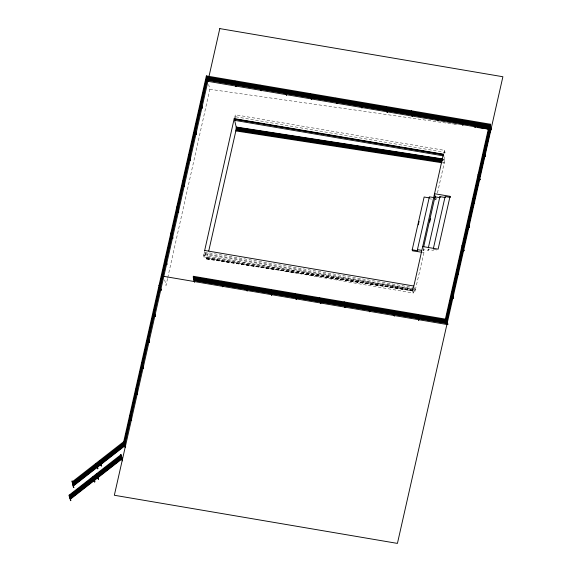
<?xml version="1.0" encoding="UTF-8"?>
<svg xmlns="http://www.w3.org/2000/svg" width="572" height="572" viewBox="0 0 572 572"><rect width="100%" height="100%" fill="white"/><g stroke="black" fill="none" stroke-linecap="round" stroke-linejoin="round"><path stroke-width="0.43" stroke-dasharray="2.86 2.15" d="M437.473 192.964L444.373 162.348L444.644 159.581L444.001 156.749M167.567 278.478L166.009 285.449L164.414 278.836M167.76 277.606L209.817 89.296L208.658 84.506M204.054 257.443L204.847 252.145L414.021 287.716L413.942 289.882L413.234 293.014L204.054 257.443L203.568 255.405L204.397 251.723M234.677 117.725L235.342 114.779L444.523 150.35L445.016 152.388L444.658 153.954M235.306 119.162L235.836 116.817L235.342 114.779M204.847 252.145L206.549 259.002L208.344 252.724M413.234 293.014L412.741 290.976L413.577 287.294M443.858 153.296L444.523 150.35M423.873 248.033L423.287 250.629L423.044 249.628M414.021 287.716L415.029 291.155L424.002 252.581L423.294 249.671L428.242 250.507L428.635 248.777M435.213 199.671L435.935 199.785L436.322 198.076M209.817 89.296L452.96 124.024M453.839 124.153L456.492 124.532M442.878 159.309L444.644 159.581M442.878 159.853L444.644 160.124M442.606 162.076L444.373 162.348M442.485 162.848L444.215 163.12M430.151 198.892L431.595 199.113M422.558 252.359L424.002 252.581M207.357 257.071L415.715 289.246M207.186 257.765L415.537 289.94M207.007 258.344L415.358 290.519M206.828 258.751L415.186 290.933M206.456 258.816L414.814 290.991M206.549 259.002L415.029 291.155M235.836 116.817L445.016 152.388M434.055 249.485L437.508 250.071M204.554 253.432L413.728 289.003M204.769 254.304L413.942 289.882M203.568 255.405L412.741 290.976M435.406 197.597L435.935 199.785M433.197 249.335L433.44 250.357L427.978 249.428L428.242 250.507"/><path stroke-width="0.86" d="M208.737 250.986L236.022 130.173L236.286 127.406L234.627 120.356L234.913 119.076M193.5 277.055L193.407 276.297L445.381 319.104L489.289 124.832L490.225 124.195M193.915 277.613L446.181 320.499M446.017 322.057L490.183 126.619L490.533 126.734L446.432 322.129L194.187 279.014L446.482 321.771M446.832 323.037L194.559 280.294M206.707 77.628L490.211 125.84L490.297 125.468M490.84 128.092L446.317 323.323L446.689 323.437M121.328 455.455C119.062 451.215 125.082 469.569 121.328 455.455L69.562 495.652M123.824 441.598C125.096 443.636 124.932 448.112 125.461 447.14M193.815 277.27L194.637 281.939L193.222 277.055L446.038 320.084L490.29 124.274L489.725 124.667M193.407 276.448L194.423 281.903M489.989 124.36L491.005 129.801L489.839 125.804M206.785 77.37L207.157 77.327L124.632 442.671M207.314 80.008L207.479 79.694M193.887 277.749L446.139 320.878L490.297 125.425M446.825 323.151L446.382 323.273M490.826 128.178L207.393 79.73M207.464 78.593L207.028 78.6L490.261 126.569M124.517 441.999L123.809 441.763L124.074 442.406M129.787 415.465L130.53 415.386L131.639 420.334L130.938 420.213L129.787 415.465L130.487 415.587L131.639 420.334M135.714 389.246L136.365 389.561L137.516 394.308L136.822 394.194L135.714 389.246L136.415 389.36L137.516 394.308M141.556 363.413L142.292 363.334L143.4 368.282L142.7 368.168L141.556 363.413L142.249 363.535L143.4 368.282M147.819 338.974L148.584 342.142L149.278 342.256L148.177 337.308L147.476 337.194L148.134 337.509M153.36 311.168L154.011 311.483L155.162 316.23L154.461 316.116L153.36 311.168L154.054 311.282L155.162 316.23M159.195 285.335L159.938 285.256L161.047 290.204L160.346 290.09L159.195 285.335L159.895 285.457L161.047 290.204M171.007 233.09L171.657 233.405L172.808 238.152L172.108 238.038L171.007 233.09L171.7 233.204L172.808 238.152M176.841 207.264L177.585 207.186L178.686 212.126L177.992 212.012L176.841 207.264L177.542 207.379L178.686 212.126M182.725 181.238L183.462 181.16L184.57 186.107L183.869 185.986L182.725 181.238L183.419 181.353M194.487 129.186L195.231 129.108L196.332 134.055L195.631 133.934L194.487 129.186L195.181 129.301L196.332 134.055M200.364 103.16L201.108 103.082L202.216 108.029L201.516 107.908L200.364 103.16L201.065 103.275M491.005 129.801L489.954 124.603L489.353 124.91L207.028 76.905L206.406 76.348L206.714 76.662M124.524 443.865L207.093 78.478M207.514 78.55L124.939 443.936L124.582 443.815M72.673 482.589C76.004 497.018 70.449 474.481 72.537 482.697L124.303 442.313C123.402 438.753 127.699 455.641 123.695 441.806M130.938 420.213L129.837 415.265M136.822 394.194L137.559 394.108M142.7 368.168L141.599 363.22M148.584 342.142L147.476 337.194M154.461 316.116L155.205 316.037M160.346 290.09L159.245 285.142M166.273 263.864L166.924 264.178L166.273 263.864L165.508 260.696M172.108 238.038L172.851 237.959M177.992 212.012L176.884 207.064M183.869 185.986L183.147 182.618M189.754 159.96L190.497 159.881L189.754 159.96L189.032 156.592M195.631 133.934L194.53 128.986M201.516 107.908L200.415 102.96M207.514 81.353L208.258 81.274L207.514 81.353L206.406 76.348M149.278 342.256L148.627 341.942M184.57 186.107L183.919 185.786M202.216 108.029L201.558 107.708M234.656 81.653L235.02 81.031L236.014 86.444L234.87 81.689M235.807 86.408L234.999 81.789M236.014 86.444L235.206 81.825M204.561 250.986L234.205 118.633L443.386 154.204L443.522 154.769L234.348 119.198L234.205 118.633M259.867 85.943L260.224 85.321L261.375 90.069C260.896 94.015 258.48 77.199 261.225 90.726M260.081 85.979L260.224 85.321M261.018 90.691L260.017 85.285M221.736 281.31L222.737 286.722L221.378 281.932L221.736 281.31L222.737 286.722M222.522 286.686L221.714 282.067M285.078 90.226L285.435 89.604L286.436 95.016L285.285 90.262M286.229 94.981L285.421 90.362M286.436 95.016L285.628 90.397M246.039 285.442L247.04 290.855L247.397 290.226L246.039 285.442L247.04 290.855M246.246 285.478L247.247 290.891M310.289 94.516L310.646 93.894L311.797 98.641C311.318 102.588 308.901 85.779 311.647 99.299M310.496 94.552L310.646 93.894M311.44 99.263L310.439 93.858M270.549 289.611L271.55 295.023L271.907 294.394L270.549 289.611L271.55 295.023M270.756 289.647L271.757 295.059M335.499 98.806L335.857 98.177L336.858 103.589L335.707 98.842M336.651 103.553L337.008 102.931L336.858 103.589M296.06 299.192C296.854 299.342 295.588 297.333 294.909 294.437L295.266 293.815L296.267 299.227M360.71 103.089L361.068 102.467L362.212 107.214C361.74 111.168 359.323 94.351 362.069 107.879M360.918 103.124L361.068 102.467M361.854 107.843L360.861 102.431M319.569 297.948L320.57 303.36L320.928 302.731L319.569 297.948L320.57 303.36M319.784 297.983L320.778 303.396M385.921 107.379L386.279 106.757L387.273 112.162L386.129 107.414M344.087 302.116L345.08 307.529L345.445 306.899L344.087 302.116L345.08 307.529M387.065 112.126L386.257 107.507M344.294 302.152L345.295 307.564M387.273 112.162L386.465 107.543M411.125 111.662L411.482 111.04L412.634 115.794C412.155 119.741 409.738 102.924 412.483 116.452M411.339 111.697L411.482 111.04M412.276 116.416L411.275 111.004M368.997 307.114L369.805 311.733L368.79 307.078M436.336 115.952L436.693 115.33L437.694 120.735L436.543 115.987M393.314 310.489L394.315 315.901L392.957 311.111L393.314 310.489L394.315 315.901M437.487 120.699L436.679 116.087M437.694 120.735L436.886 116.123M394.108 315.866L393.3 311.247M421.836 252.245L412.433 250.801L412.197 249.814L424.131 197.011L429.651 197.955M418.304 224.832L419.083 221.364M412.197 249.814L417.717 250.75L417.446 249.635L429.379 196.839L435.221 197.826M413.742 286.558L443.386 154.204M423.63 247.025L434.977 196.825L440.175 197.705L439.911 196.625L445.373 197.554M429.744 222.065L430.523 218.604M428.371 247.697L439.911 196.625M417.617 314.621L418.618 320.034L418.976 319.405L417.617 314.621L418.618 320.034M461.547 120.242L461.904 119.612L463.055 124.367C462.576 128.314 460.16 111.497 462.905 125.025M417.832 314.657L418.826 320.07M461.754 120.277L461.904 119.612M433.39 248.47L445.13 196.539L450.307 197.419L450.05 196.346L434.463 193.701L435.228 196.868M462.698 124.989L461.697 119.577M450.05 196.346L438.116 249.149L422.529 246.503M451.379 293.236L452.123 293.157L453.224 298.105L452.531 297.983L451.379 293.236L452.073 293.35L453.224 298.105M456.728 269.576L457.464 269.498L458.572 274.446L457.872 274.324L456.728 269.576L457.421 269.698L458.572 274.446M463.913 250.793L462.812 245.846L462.112 245.724L462.769 246.039L463.913 250.793L463.22 250.672L462.455 247.504M467.417 222.265L468.161 222.186L469.262 227.134L468.568 227.02L467.417 222.265L468.111 222.386L469.262 227.134M472.808 198.412L473.459 198.727L474.61 203.482L473.909 203.36L472.808 198.412L473.502 198.534L474.61 203.482M479.951 179.822L478.85 174.875L478.149 174.76L478.807 175.075L479.951 179.822L479.257 179.708L478.492 176.541M483.454 151.301L484.198 151.222L485.299 156.17L484.606 156.049L483.454 151.301L484.148 151.416M489.875 125.354L445.71 320.792L446.096 320.828M446.575 324.338C448.012 326.519 443.986 317.946 446.031 320.041M452.531 297.983L451.422 293.036M457.872 274.324L456.771 269.383M463.22 250.672L462.112 245.724M468.568 227.02L467.46 222.072M473.909 203.36L474.653 203.282M479.257 179.708L478.149 174.76M484.606 156.049L483.497 151.101M490.797 129.765L489.975 125.096M485.299 156.17L484.648 155.856M193.286 277.041L193.357 276.269M124.303 442.278L123.845 441.584L72.093 481.967L72.537 482.697M72.98 483.319L124.16 443.386L123.967 443.064L72.744 482.961L72.951 483.326M124.532 445.552L73.359 485.485L73.559 485.85L124.767 445.917L124.56 445.552M69.605 495.838L69.112 495.166L120.856 454.769M120.942 456.206L69.77 496.138L69.97 496.503L121.178 456.563L120.971 456.206M70.07 497.404L121.25 457.471L121.45 457.8L121.278 457.464M121.486 457.829L70.306 497.762L70.113 497.447M70.377 498.662L121.557 458.73L121.786 459.073L70.613 499.027L70.377 498.684M99.793 460.632C102.231 464.943 101.737 469.905 99.793 460.632L100.322 461.111M96.153 463.47C98.599 467.782 98.098 472.744 96.153 463.47L96.682 463.949M100.944 465.379L101.473 465.858M97.304 468.225L97.833 468.697M121.95 459.838L120.921 454.776M96.811 473.809C99.256 478.12 98.756 483.083 96.811 473.809L97.34 474.288M73.652 487.516L73.309 486.944L73.838 487.416M93.172 476.648C95.617 480.959 95.116 485.921 93.172 476.648L93.708 477.127M97.962 478.564L98.491 479.036M94.323 481.402L94.852 481.874M70.335 500.121C71.586 502.087 68.733 496.081 69.119 495.18M474.174 127.055L475.947 127.306M477.713 127.563L490.976 129.458M236.243 127.034L442.828 158.93M236.286 127.406L442.878 159.309M236.286 127.949L442.878 159.853M236.236 128.629L442.828 160.525M236.15 129.379L441.856 161.147M236.022 130.173L441.727 161.94M235.864 130.938L441.613 162.713M445.667 319.626C444.723 317.296 449.742 326.061 447.225 324.653M490.276 124.203L206.37 75.926L123.681 441.856L124.067 442.063L124.51 442.042L207.028 76.905L206.699 76.505M206.821 76.677L208.215 81.474M489.403 125.261L206.778 77.199L124.274 442.656M207.014 78.886L490.519 127.098M207.321 80.151L490.826 128.364M207.886 81.317L488.338 129.007M235.793 119.219L248.098 121.314M249.857 121.614L261.282 123.559M263.041 123.852L264.8 124.153M266.559 124.453L268.318 124.753M270.07 125.053L321.929 133.869M323.688 134.17L325.447 134.47M327.198 134.763L345.66 137.902M347.418 138.202L382.575 144.18M384.327 144.48L399.27 147.025M401.029 147.319L402.788 147.619M404.547 147.919L443.214 154.497M234.627 120.356L443.8 155.934M479.3 179.508L480.001 179.629M195.681 133.734L196.375 133.855M468.611 226.819L469.305 226.934M463.263 250.472L463.963 250.593M417.446 249.635L421.621 250.343M178.035 211.812L178.729 211.933M457.922 274.131L458.615 274.245M204.426 250.422L413.606 285.993M452.574 297.783L453.267 297.905M165.773 259.431L165.122 259.116L165.823 259.23L166.924 264.178M194.487 280.509L446.746 323.409M163.814 276.355L446.896 324.496M160.389 289.89L161.09 290.011M142.75 367.968L143.443 368.089M130.981 420.02L131.682 420.134M124.982 446.575L125.683 446.689M124.238 442.242L125.633 446.889M72.401 482.167L72.515 482.425M121.085 455.577L120.792 455.055L121.164 455.276M445.774 319.584L445.373 319.784L446.525 324.538M122.143 459.738L122.487 460.317M124.06 441.956L124.939 446.768M72.351 482.339L73.309 486.944M206.385 75.983L207.107 76.519L208.258 81.274M123.902 441.598L125.275 447.24M69.527 495.874L69.369 495.23L70.678 500.7M336.05 98.97L337.008 102.931M369.805 311.733L368.597 306.285L369.598 311.697M295.459 294.609L296.418 298.563M190.497 159.881L189.346 155.134L188.646 155.012L189.303 155.327L190.447 160.081M193.472 277.12L194.637 281.939M165.458 260.896L166.037 263.27M121.135 455.627L122.294 460.417M99.978 460.531L101.28 465.958M96.339 463.37L97.648 468.797M97.004 473.709L98.305 479.136M93.365 476.547L94.666 481.974M69.691 495.767L70.864 500.593M219.798 28.6L114.343 495.259L397.426 543.4L502.888 76.741L219.798 28.6M124.224 444.294L73.052 484.219L73.259 484.584L124.46 444.651L124.253 444.287"/></g></svg>
